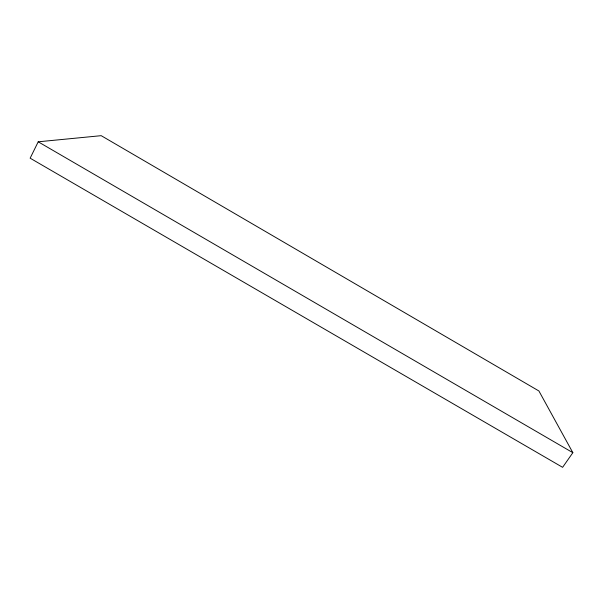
<?xml version="1.0" encoding="UTF-8"?>
<svg xmlns="http://www.w3.org/2000/svg" width="603" height="603" viewBox="0 0 603 603"><rect width="100%" height="100%" fill="white"/><g stroke="black" fill="none" stroke-linecap="round" stroke-linejoin="round"><path stroke-width="0.9" d="M38.208 141.803L30.15 158.182L562.607 467.325L572.85 452.687L538.909 390.978L101.198 135.675L38.208 141.803L572.85 452.687"/></g></svg>
